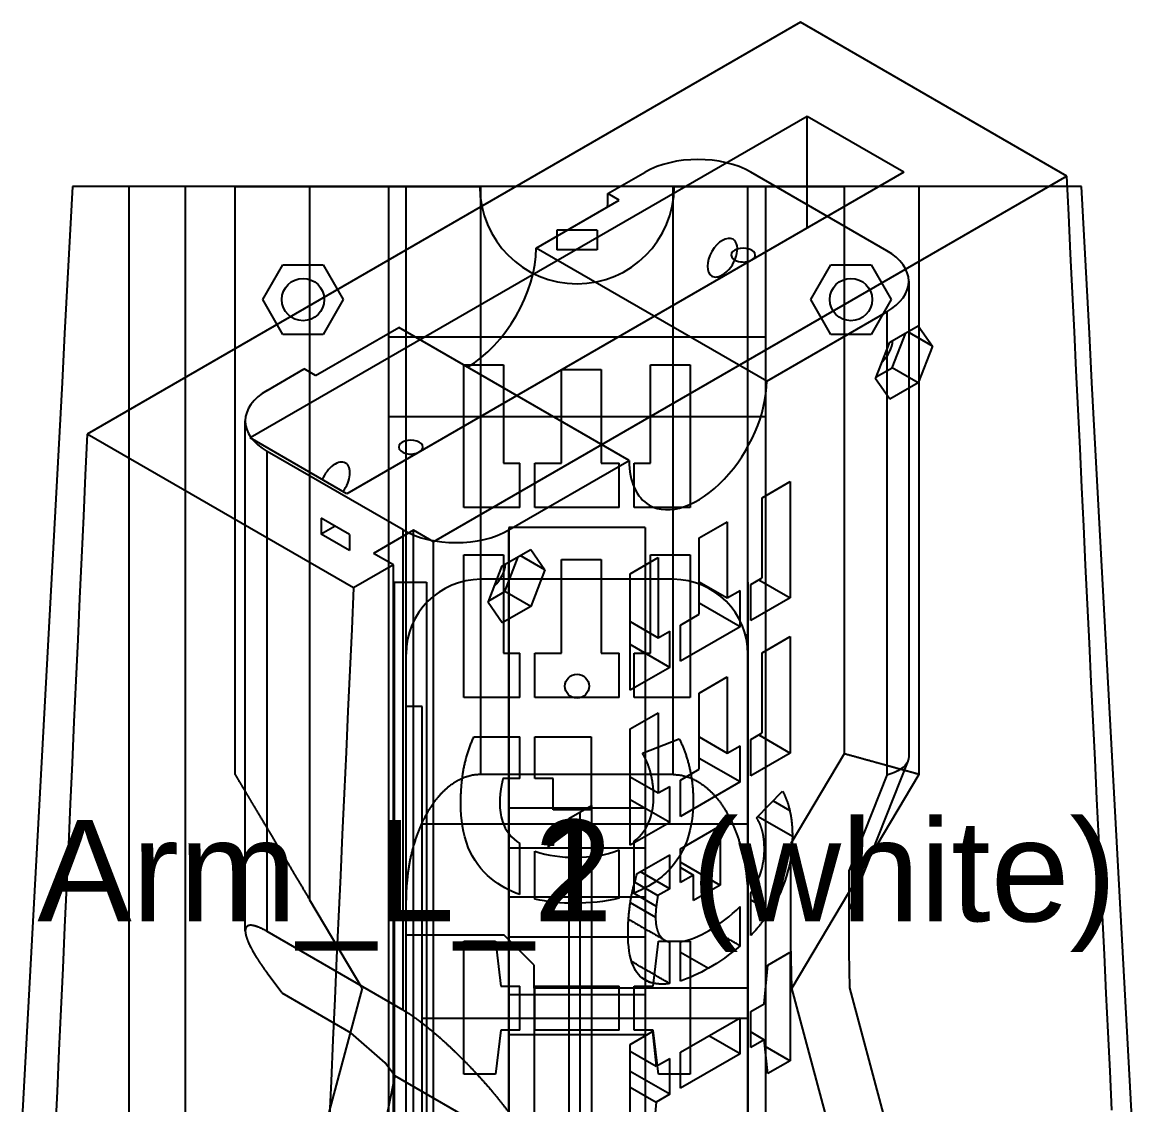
# Model space of a CAD drawing. Header units: millimetres. Extents: x 189.9 to 230.1, y 117.5 to 179.5.
# Drawn here: x 190.87 to 229.13, y 142.18 to 179.5 of the extents above; entities that cross this region are included whole.
import ezdxf
from ezdxf.enums import TextEntityAlignment as Align

# ---------------------------------------------------------------- set-up
doc = ezdxf.new("R2010")
doc.units = ezdxf.units.MM
for name, color, linetype in [('A_04_Arms_Left_Arm_L_1', 7, 'CONTINUOUS'), ('A_04_Arms_Left_Arm_L_2', 7, 'CONTINUOUS'), ('V_04_Arms_Left_Arm_L_1_0', 7, 'CONTINUOUS'), ('V_04_Arms_Left_Arm_L_1_1', 7, 'CONTINUOUS'), ('V_04_Arms_Left_Arm_L_1_2', 7, 'CONTINUOUS'), ('V_04_Arms_Left_Arm_L_1_3', 7, 'CONTINUOUS'), ('V_04_Arms_Left_Arm_L_2_0', 7, 'CONTINUOUS'), ('V_04_Arms_Left_Arm_L_2_1', 7, 'CONTINUOUS'), ('V_04_Arms_Left_Arm_L_2_2', 7, 'CONTINUOUS'), ('V_04_Arms_Left_Arm_L_2_3', 7, 'CONTINUOUS')]:
    doc.layers.add(name, color=color, linetype=linetype)
doc.styles.get("Standard").update_dxf_attribs({"font": 'arial.ttf'})

msp = doc.modelspace()

# ---------------------------------------------------------------- linework, layer by layer
at = {"layer": 'V_04_Arms_Left_Arm_L_1_0'}
for p, q in [((203.504, 173.833), (203.504, 172.144)), ((216.496, 173.833), (203.504, 173.833)), ((216.496, 173.833), (216.496, 172.144)), ((203.504, 172.144), (203.504, 170.456)), ((216.496, 172.144), (216.496, 170.456)), ((203.504, 170.456), (203.504, 168.767)), ((216.496, 170.456), (216.496, 168.767)), ((203.504, 168.767), (203.504, 167.078)), ((216.496, 168.767), (216.496, 167.078)), ((203.504, 167.078), (203.504, 165.389)), ((216.496, 167.078), (216.496, 165.389)), ((203.504, 165.389), (203.504, 163.7)), ((216.496, 165.389), (216.496, 163.7)), ((203.504, 163.7), (203.504, 162.011)), ((216.496, 163.7), (216.496, 162.011)), ((203.504, 162.011), (203.504, 160.322)), ((216.496, 162.011), (216.496, 160.322)), ((203.504, 160.322), (203.504, 158.633)), ((216.496, 160.322), (216.496, 158.633)), ((203.504, 158.633), (203.504, 156.944)), ((216.496, 158.633), (216.496, 156.944)), ((203.504, 156.944), (203.504, 155.256)), ((216.496, 156.944), (216.496, 155.256)), ((203.504, 155.256), (203.504, 153.567)), ((216.496, 155.256), (216.496, 153.567)), ((203.504, 153.567), (203.504, 151.878)), ((216.496, 153.567), (216.496, 151.878)), ((203.504, 151.878), (203.504, 150.189)), ((216.496, 151.878), (216.496, 150.189)), ((203.504, 150.189), (203.504, 148.5)), ((216.496, 150.189), (216.496, 148.5)), ((203.504, 148.5), (203.504, 146.811)), ((216.496, 148.5), (216.496, 146.811)), ((203.504, 146.811), (203.504, 145.122)), ((216.496, 146.811), (216.496, 145.122)), ((203.504, 145.122), (203.504, 143.433)), ((216.496, 145.122), (216.496, 143.433)), ((203.504, 143.433), (203.504, 141.744)), ((216.496, 143.433), (216.496, 141.744))]:
    msp.add_line(p, q, dxfattribs=at)
at = {"layer": 'V_04_Arms_Left_Arm_L_1_1'}
for p, q in [((216.496, 168.637), (203.504, 168.637)), ((203.504, 168.637), (203.504, 168.545)), ((203.504, 168.545), (203.504, 168.454)), ((203.504, 168.454), (203.504, 168.362)), ((203.504, 168.362), (203.504, 168.271)), ((216.496, 168.637), (216.496, 168.545)), ((216.496, 168.545), (216.496, 168.454)), ((216.496, 168.454), (216.496, 168.362)), ((216.496, 168.362), (216.496, 168.271)), ((203.504, 168.271), (203.504, 168.179)), ((203.504, 168.179), (203.504, 168.088)), ((203.504, 168.088), (203.504, 167.996)), ((203.504, 167.996), (203.504, 167.905)), ((216.496, 168.271), (216.496, 168.179)), ((216.496, 168.179), (216.496, 168.088)), ((216.496, 168.088), (216.496, 167.996)), ((216.496, 167.996), (216.496, 167.905)), ((203.504, 167.905), (203.504, 167.813)), ((203.504, 167.813), (203.504, 167.722)), ((203.504, 167.722), (203.504, 167.63)), ((203.504, 167.63), (203.504, 167.539)), ((216.496, 167.905), (216.496, 167.813)), ((216.496, 167.813), (216.496, 167.722)), ((216.496, 167.722), (216.496, 167.63)), ((216.496, 167.63), (216.496, 167.539)), ((203.504, 167.539), (203.504, 167.447)), ((203.504, 167.447), (203.504, 167.356)), ((203.504, 167.356), (203.504, 167.264)), ((203.504, 167.264), (203.504, 167.172)), ((216.496, 167.539), (216.496, 167.447)), ((216.496, 167.447), (216.496, 167.356)), ((216.496, 167.356), (216.496, 167.264)), ((216.496, 167.264), (216.496, 167.172)), ((203.504, 167.172), (203.504, 167.081)), ((203.504, 167.081), (203.504, 166.989)), ((203.504, 166.989), (203.504, 166.898)), ((203.504, 166.898), (203.504, 166.806)), ((216.496, 167.172), (216.496, 167.081)), ((216.496, 167.081), (216.496, 166.989)), ((216.496, 166.989), (216.496, 166.898)), ((216.496, 166.898), (216.496, 166.806)), ((203.504, 166.806), (203.504, 166.715)), ((203.504, 166.715), (203.504, 166.623)), ((203.504, 166.623), (203.504, 166.532)), ((203.504, 166.532), (203.504, 166.44)), ((203.504, 166.44), (203.504, 166.349)), ((216.496, 166.806), (216.496, 166.715)), ((216.496, 166.715), (216.496, 166.623)), ((216.496, 166.623), (216.496, 166.532)), ((216.496, 166.532), (216.496, 166.44)), ((216.496, 166.44), (216.496, 166.349)), ((203.504, 166.349), (203.504, 166.257)), ((203.504, 166.257), (203.504, 166.166)), ((203.504, 166.166), (203.504, 166.074)), ((203.504, 166.074), (203.504, 165.983)), ((216.496, 166.349), (216.496, 166.257)), ((216.496, 166.257), (216.496, 166.166)), ((216.496, 166.166), (216.496, 166.074)), ((216.496, 166.074), (216.496, 165.983)), ((203.504, 165.983), (203.504, 165.891)), ((203.504, 165.891), (203.504, 131.109)), ((216.496, 165.891), (203.504, 165.891)), ((216.496, 165.983), (216.496, 165.891)), ((216.496, 165.891), (216.496, 135.006)), ((212.355, 162.075), (207.645, 162.075)), ((207.645, 162.075), (207.645, 134.925)), ((212.355, 162.075), (212.355, 134.925)), ((212.355, 152.397), (207.645, 152.397)), ((207.645, 151.033), (212.355, 151.033)), ((212.355, 149.33), (207.645, 149.33)), ((207.645, 147.965), (212.355, 147.965)), ((212.355, 145.967), (207.645, 145.967)), ((207.645, 144.603), (212.355, 144.603))]:
    msp.add_line(p, q, dxfattribs=at)
at = {"layer": 'V_04_Arms_Left_Arm_L_1_2'}
for p, q in [((192.609, 173.833), (192.517, 172.144)), ((194.557, 173.833), (192.609, 173.833)), ((194.557, 123.167), (194.557, 173.833)), ((196.506, 173.833), (194.557, 173.833)), ((196.506, 126.691), (196.506, 173.833)), ((227.391, 173.833), (196.506, 173.833)), ((227.483, 172.144), (227.391, 173.833)), ((192.517, 172.144), (192.426, 170.456)), ((227.574, 170.456), (227.483, 172.144)), ((199.167, 169.936), (199.861, 171.138)), ((199.861, 171.138), (201.248, 171.138)), ((201.248, 171.138), (201.942, 169.936)), ((218.058, 169.936), (218.752, 171.138)), ((218.752, 171.138), (220.139, 171.138)), ((220.139, 171.138), (220.833, 169.936)), ((192.426, 170.456), (192.334, 168.767)), ((227.666, 168.767), (227.574, 170.456)), ((199.861, 168.734), (199.167, 169.936)), ((201.942, 169.936), (201.248, 168.734)), ((218.752, 168.734), (218.058, 169.936)), ((220.833, 169.936), (220.139, 168.734)), ((192.334, 168.767), (192.243, 167.078)), ((201.248, 168.734), (199.861, 168.734)), ((220.139, 168.734), (218.752, 168.734)), ((227.757, 167.078), (227.666, 168.767)), ((206.103, 167.684), (207.467, 167.684)), ((206.103, 162.772), (206.103, 167.684)), ((206.103, 165.632), (206.103, 167.684)), ((206.103, 167.684), (207.467, 167.684)), ((207.467, 167.684), (207.467, 164.3)), ((207.467, 167.684), (207.467, 165.632)), ((212.533, 167.684), (213.897, 167.684)), ((212.533, 164.3), (212.533, 167.684)), ((212.533, 165.632), (212.533, 167.684)), ((212.533, 167.684), (213.897, 167.684)), ((213.897, 167.684), (213.897, 162.772)), ((213.897, 167.684), (213.897, 165.632)), ((209.465, 167.52), (210.83, 167.52)), ((209.465, 164.3), (209.465, 167.52)), ((209.465, 165.632), (209.465, 167.52)), ((209.465, 167.52), (210.83, 167.52)), ((210.83, 167.52), (210.83, 164.3)), ((210.83, 167.52), (210.83, 165.632)), ((192.243, 167.078), (192.151, 165.389)), ((227.849, 165.389), (227.757, 167.078)), ((192.151, 165.389), (192.06, 163.7)), ((227.94, 163.7), (227.849, 165.389)), ((207.467, 164.3), (208.025, 164.3)), ((208.025, 162.772), (208.025, 164.3)), ((208.545, 164.3), (209.465, 164.3)), ((208.545, 162.772), (208.545, 164.3)), ((210.83, 164.3), (211.455, 164.3)), ((211.455, 162.772), (211.455, 164.3)), ((211.975, 164.3), (212.533, 164.3)), ((211.975, 162.772), (211.975, 164.3)), ((192.06, 163.7), (191.968, 162.011)), ((228.032, 162.011), (227.94, 163.7)), ((208.025, 162.772), (206.103, 162.772)), ((211.455, 162.772), (208.545, 162.772)), ((213.897, 162.772), (211.975, 162.772)), ((191.968, 162.011), (191.877, 160.322)), ((228.123, 160.322), (228.032, 162.011)), ((206.103, 161.134), (207.467, 161.134)), ((206.103, 156.221), (206.103, 161.134)), ((207.467, 161.134), (207.467, 157.749)), ((212.533, 161.134), (213.897, 161.134)), ((212.533, 157.749), (212.533, 161.134)), ((213.897, 161.134), (213.897, 156.221)), ((209.465, 160.97), (210.83, 160.97)), ((209.465, 157.749), (209.465, 160.97)), ((210.83, 160.97), (210.83, 157.749)), ((191.877, 160.322), (191.785, 158.633)), ((228.215, 158.633), (228.123, 160.322)), ((191.785, 158.633), (191.694, 156.944)), ((228.306, 156.944), (228.215, 158.633)), ((207.467, 157.749), (208.025, 157.749)), ((208.025, 156.221), (208.025, 157.749)), ((208.545, 157.749), (209.465, 157.749)), ((208.545, 156.221), (208.545, 157.749)), ((210.83, 157.749), (211.455, 157.749)), ((211.455, 156.221), (211.455, 157.749)), ((211.975, 157.749), (212.533, 157.749)), ((211.975, 156.221), (211.975, 157.749)), ((191.694, 156.944), (191.602, 155.256)), ((228.398, 155.256), (228.306, 156.944)), ((208.025, 156.221), (206.103, 156.221)), ((211.455, 156.221), (208.545, 156.221)), ((213.897, 156.221), (211.975, 156.221)), ((191.602, 155.256), (191.511, 153.567)), ((228.489, 153.567), (228.398, 155.256)), ((206.441, 154.857), (208.025, 154.857)), ((208.025, 153.426), (208.025, 154.857)), ((208.545, 154.857), (210.491, 154.857)), ((208.545, 153.426), (208.545, 154.857)), ((210.491, 154.857), (210.491, 152.345)), ((212.26, 154.3), (213.526, 154.791)), ((191.511, 153.567), (191.419, 151.878)), ((208.025, 153.426), (207.446, 153.426)), ((209.181, 153.426), (208.545, 153.426)), ((209.181, 152.345), (209.181, 153.426)), ((228.581, 151.878), (228.489, 153.567)), ((210.491, 152.345), (209.181, 152.345)), ((191.419, 151.878), (191.328, 150.189)), ((228.672, 150.189), (228.581, 151.878)), ((208.025, 149.424), (208.025, 151.18)), ((211.975, 149.476), (211.975, 151.264)), ((208.545, 149.269), (208.545, 150.921)), ((211.455, 149.305), (211.455, 150.964)), ((191.328, 150.189), (191.236, 148.5)), ((228.764, 148.5), (228.672, 150.189)), ((191.236, 148.5), (191.144, 146.811)), ((228.856, 146.811), (228.764, 148.5)), ((206.103, 147.815), (207.194, 147.815)), ((206.103, 143.23), (206.103, 147.815)), ((207.194, 147.815), (207.369, 146.265)), ((212.631, 146.265), (212.806, 147.815)), ((212.806, 147.815), (213.897, 147.815)), ((213.897, 147.815), (213.897, 143.23)), ((191.144, 146.811), (191.053, 145.122)), ((228.947, 145.122), (228.856, 146.811)), ((207.369, 146.265), (208.025, 146.265)), ((208.025, 144.747), (208.025, 146.265)), ((208.545, 146.265), (211.455, 146.265)), ((208.545, 144.747), (208.545, 146.265)), ((211.455, 144.747), (211.455, 146.265)), ((211.975, 146.265), (212.631, 146.265)), ((211.975, 144.747), (211.975, 146.265)), ((191.053, 145.122), (190.961, 143.433)), ((229.039, 143.433), (228.947, 145.122)), ((207.369, 144.747), (207.194, 143.23)), ((208.025, 144.747), (207.369, 144.747)), ((211.455, 144.747), (208.545, 144.747)), ((212.631, 144.747), (211.975, 144.747)), ((212.806, 143.23), (212.631, 144.747)), ((190.961, 143.433), (190.87, 141.744)), ((207.194, 143.23), (206.103, 143.23)), ((213.897, 143.23), (212.806, 143.23)), ((229.13, 141.744), (229.039, 143.433))]:
    msp.add_line(p, q, dxfattribs=at)
for centre in [(200.554, 169.936), (219.446, 169.936)]:
    msp.add_circle(centre, 0.731, dxfattribs=at)
for points, degree in [([(206.092, 153.743), (206.199, 154.318), (206.441, 154.857)], 2), ([(213.526, 154.791), (213.756, 154.323), (213.875, 153.808)], 2), ([(212.549, 153.579), (212.457, 153.96), (212.26, 154.3)], 2), ([(213.875, 153.808), (214.009, 153.239), (214.007, 152.651)], 2), ([(205.993, 152.542), (205.99, 153.15), (206.092, 153.743)], 2), ([(207.446, 153.426), (207.401, 153.227), (207.369, 153.022)], 2), ([(212.642, 152.815), (212.641, 153.202), (212.549, 153.579)], 2), ([(207.369, 153.022), (207.335, 152.805), (207.336, 152.575)], 2), ([(208.545, 150.921), (208.991, 150.761), (209.471, 150.708), (209.945, 150.708)], 3), ([(209.945, 150.708), (210.459, 150.709), (210.98, 150.768), (211.455, 150.964)], 3), ([(212.92, 150.037), (212.638, 149.8), (212.316, 149.613), (211.975, 149.476)], 3), ([(208.025, 149.424), (207.673, 149.554), (207.339, 149.736), (207.047, 149.971)], 3), ([(209.913, 149.125), (209.453, 149.125), (208.992, 149.165), (208.545, 149.269)], 3), ([(211.455, 149.305), (210.953, 149.174), (210.432, 149.125), (209.913, 149.125)], 3)]:
    msp.add_open_spline(points, degree=degree, dxfattribs=at)
for points, knots in [([(211.975, 151.264), (212.219, 151.454), (212.407, 151.714), (212.512, 152.005), (212.606, 152.263), (212.642, 152.54), (212.642, 152.815)], [0, 0, 0, 0, 0.530357, 0.530357, 0.530357, 1, 1, 1, 1]), ([(207.047, 149.971), (206.693, 150.252), (206.419, 150.63), (206.252, 151.05), (206.061, 151.521), (205.994, 152.035), (205.993, 152.542)], [0, 0, 0, 0, 0.471097, 0.471097, 0.471097, 1, 1, 1, 1]), ([(207.336, 152.575), (207.334, 152.359), (207.365, 152.148), (207.431, 151.944), (207.534, 151.631), (207.749, 151.36), (208.025, 151.18)], [0, 0, 0, 0, 0.392865, 0.392865, 0.392865, 1, 1, 1, 1]), ([(214.007, 152.651), (214.007, 152.192), (213.947, 151.73), (213.793, 151.298), (213.622, 150.809), (213.319, 150.368), (212.92, 150.037)], [0, 0, 0, 0, 0.469729, 0.469729, 0.469729, 1, 1, 1, 1])]:
    msp.add_open_spline(points, degree=3, knots=knots, dxfattribs=at)
at = {"layer": 'V_04_Arms_Left_Arm_L_1_3'}
for p, q in [((217.704, 179.497), (193.109, 165.297)), ((226.891, 174.193), (217.704, 179.497)), ((217.934, 176.248), (198.736, 165.164)), ((221.264, 174.326), (217.934, 176.248)), ((217.934, 172.403), (217.934, 176.248)), ((221.264, 174.326), (202.066, 163.242)), ((226.891, 174.193), (205.052, 161.584)), ((226.955, 172.851), (226.891, 174.193)), ((227.02, 171.51), (226.955, 172.851)), ((227.085, 170.168), (227.02, 171.51)), ((227.15, 168.827), (227.085, 170.168)), ((220.782, 168.465), (221.763, 169.032)), ((220.87, 167.585), (221.335, 168.784)), ((222.253, 168.334), (221.404, 168.824)), ((221.763, 169.032), (222.253, 168.334)), ((227.214, 167.485), (227.15, 168.827)), ((220.291, 167.201), (220.782, 168.465)), ((222.253, 168.334), (221.763, 167.069)), ((220.316, 167.266), (220.87, 167.585)), ((221.763, 167.069), (220.87, 167.585)), ((220.782, 166.503), (220.291, 167.201)), ((227.279, 166.143), (227.214, 167.485)), ((221.763, 167.069), (220.782, 166.503)), ((227.344, 164.802), (227.279, 166.143)), ((193.109, 165.297), (193.045, 163.881)), ((202.296, 159.993), (193.109, 165.297)), ((202.066, 163.242), (198.736, 165.164)), ((227.408, 163.46), (227.344, 164.802)), ((193.045, 163.881), (192.98, 162.464)), ((216.384, 163.106), (217.349, 163.664)), ((217.349, 163.664), (217.349, 159.652)), ((227.473, 162.119), (227.408, 163.46)), ((216.384, 160.343), (216.384, 163.106)), ((192.98, 162.464), (192.915, 161.048)), ((214.215, 161.72), (215.18, 162.277)), ((215.18, 162.277), (215.18, 159.648)), ((204.363, 161.982), (202.985, 161.187)), ((204.363, 123.49), (204.363, 161.982)), ((205.052, 161.584), (204.363, 161.982)), ((227.538, 160.777), (227.473, 162.119)), ((205.052, 123.092), (205.052, 161.584)), ((214.215, 159.091), (214.215, 161.72)), ((203.674, 160.789), (202.985, 161.187)), ((207.423, 160.753), (208.405, 161.319)), ((208.895, 160.621), (208.046, 161.112)), ((208.405, 161.319), (208.895, 160.621)), ((192.915, 161.048), (192.85, 159.632)), ((203.674, 160.789), (202.296, 159.993)), ((203.674, 119.42), (203.674, 160.789)), ((206.933, 159.488), (207.423, 160.753)), ((207.511, 159.873), (207.977, 161.072)), ((211.837, 160.481), (212.802, 161.038)), ((212.802, 161.038), (212.802, 158.275)), ((227.602, 159.435), (227.538, 160.777)), ((208.895, 160.621), (208.405, 159.357)), ((211.837, 156.47), (211.837, 160.481)), ((215.989, 160.115), (216.384, 160.343)), ((202.296, 159.993), (202.231, 158.577)), ((214.215, 160.205), (215.18, 159.648)), ((215.989, 158.867), (215.989, 160.115)), ((216.269, 160.276), (217.349, 159.652)), ((192.85, 159.632), (192.786, 158.215)), ((206.958, 159.553), (207.511, 159.873)), ((208.405, 159.357), (207.511, 159.873)), ((215.18, 159.648), (215.622, 159.903)), ((215.622, 158.655), (215.622, 159.903)), ((217.349, 159.652), (215.989, 158.867)), ((207.423, 158.79), (206.933, 159.488)), ((208.405, 159.357), (207.423, 158.79)), ((215.622, 158.655), (214.215, 159.468)), ((227.667, 158.094), (227.602, 159.435)), ((211.837, 158.832), (212.802, 158.275)), ((213.564, 158.715), (214.215, 159.091)), ((202.231, 158.577), (202.166, 157.161)), ((212.802, 158.275), (213.197, 158.503)), ((213.197, 157.255), (213.197, 158.503)), ((213.564, 157.467), (213.564, 158.715)), ((215.622, 158.655), (213.564, 157.467)), ((192.786, 158.215), (192.721, 156.799)), ((213.197, 157.255), (211.837, 158.04)), ((216.384, 157.758), (217.349, 158.315)), ((217.349, 158.315), (217.349, 154.304)), ((227.732, 156.752), (227.667, 158.094)), ((216.384, 154.995), (216.384, 157.758)), ((213.197, 157.255), (211.837, 156.47)), ((202.166, 157.161), (202.102, 155.744)), ((214.215, 156.372), (215.18, 156.929)), ((215.18, 156.929), (215.18, 154.299)), ((192.721, 156.799), (192.656, 155.383)), ((227.797, 155.411), (227.732, 156.752)), ((214.215, 153.742), (214.215, 156.372)), ((202.102, 155.744), (202.037, 154.328)), ((192.656, 155.383), (192.592, 153.966)), ((211.837, 155.133), (212.802, 155.69)), ((212.802, 155.69), (212.802, 152.927)), ((227.861, 154.069), (227.797, 155.411)), ((211.837, 151.122), (211.837, 155.133)), ((215.989, 154.767), (216.384, 154.995)), ((214.215, 154.856), (215.18, 154.299)), ((215.989, 153.519), (215.989, 154.767)), ((216.269, 154.928), (217.349, 154.304)), ((202.037, 154.328), (201.972, 152.912)), ((215.18, 154.299), (215.622, 154.555)), ((215.622, 153.307), (215.622, 154.555)), ((217.349, 154.304), (215.989, 153.519)), ((192.592, 153.966), (192.527, 152.55)), ((215.622, 153.307), (214.215, 154.119)), ((227.926, 152.727), (227.861, 154.069)), ((211.837, 153.484), (212.802, 152.927)), ((213.564, 153.367), (214.215, 153.742)), ((212.802, 152.927), (213.197, 153.154)), ((213.197, 151.907), (213.197, 153.154)), ((213.564, 152.119), (213.564, 153.367)), ((215.622, 153.307), (213.564, 152.119)), ((201.972, 152.912), (201.907, 151.495)), ((213.197, 151.907), (211.837, 152.692)), ((216.191, 152.067), (217.087, 152.985)), ((227.991, 151.386), (227.926, 152.727)), ((192.527, 152.55), (192.462, 151.134)), ((216.764, 152.654), (217.333, 152.325)), ((213.197, 151.907), (211.837, 151.122)), ((216.241, 152.118), (217.426, 151.434)), ((213.564, 151.005), (214.94, 151.799)), ((214.94, 151.799), (214.94, 149.749)), ((192.462, 151.134), (192.398, 149.717)), ((201.907, 151.495), (201.843, 150.079)), ((228.055, 150.044), (227.991, 151.386)), ((212.076, 150.146), (213.197, 150.792)), ((213.197, 149.625), (213.197, 150.792)), ((213.564, 149.837), (213.564, 151.005)), ((213.564, 150.543), (214.94, 149.749)), ((201.843, 150.079), (201.778, 148.663)), ((213.197, 149.625), (212.185, 150.209)), ((213.564, 150.356), (214.014, 150.096)), ((214.014, 150.096), (213.564, 149.837)), ((214.014, 149.214), (214.014, 150.096)), ((228.12, 148.702), (228.055, 150.044)), ((192.398, 149.717), (192.333, 148.301)), ((211.989, 149.848), (212.787, 149.388)), ((213.197, 149.625), (212.787, 149.388)), ((214.94, 149.749), (214.014, 149.214)), ((211.905, 149.505), (212.733, 149.027)), ((215.989, 148.011), (215.989, 149.472)), ((215.989, 149.241), (216.658, 148.855)), ((211.838, 149.151), (212.709, 148.648)), ((215.622, 147.66), (215.622, 149.015)), ((201.778, 148.663), (201.713, 147.246)), ((228.185, 147.361), (228.12, 148.702)), ((192.333, 148.301), (192.268, 146.885)), ((213.197, 146.357), (213.197, 147.79)), ((213.564, 146.443), (213.564, 147.792)), ((213.564, 147.442), (214.531, 146.883)), ((216.577, 146.994), (217.349, 147.44)), ((217.349, 147.44), (217.349, 143.696)), ((228.25, 146.019), (228.185, 147.361)), ((201.713, 147.246), (201.649, 145.83)), ((216.454, 145.658), (216.577, 146.994)), ((192.268, 146.885), (192.203, 145.468)), ((212.22, 146.569), (212.505, 146.404)), ((201.649, 145.83), (201.584, 144.414)), ((228.314, 144.678), (228.25, 146.019)), ((192.203, 145.468), (192.139, 144.052)), ((215.989, 145.39), (216.454, 145.658)), ((215.989, 144.151), (215.989, 145.39)), ((213.564, 143.989), (215.622, 145.177)), ((215.622, 143.938), (215.622, 145.177)), ((211.837, 144.258), (212.609, 144.704)), ((212.609, 144.704), (212.733, 143.509)), ((215.989, 144.687), (216.454, 144.419)), ((228.379, 143.336), (228.314, 144.678)), ((201.584, 144.414), (201.519, 142.997)), ((211.837, 140.514), (211.837, 144.258)), ((215.622, 143.938), (214.549, 144.558)), ((216.454, 144.419), (215.989, 144.151)), ((216.577, 143.251), (216.454, 144.419)), ((192.139, 144.052), (192.074, 142.636)), ((211.837, 144.026), (212.733, 143.509)), ((213.564, 142.75), (213.564, 143.989)), ((215.622, 143.938), (213.564, 142.75)), ((216.477, 144.2), (217.349, 143.696)), ((212.733, 143.509), (213.197, 143.777)), ((213.197, 142.538), (213.197, 143.777)), ((217.349, 143.696), (216.577, 143.251)), ((213.197, 142.538), (211.837, 143.323)), ((228.444, 141.994), (228.379, 143.336)), ((201.519, 142.997), (201.454, 141.581)), ((211.837, 142.787), (212.733, 142.27)), ((192.074, 142.636), (192.009, 141.219)), ((213.197, 142.538), (212.733, 142.27)), ((212.733, 142.27), (212.609, 140.96))]:
    msp.add_line(p, q, dxfattribs=at)
for centre, start_param, end_param in [((215.014, 171.38), 0, -3.141593), ((215.014, 171.38), -2.356194, 0), ((215.014, 171.38), -3.141593, -2.356194), ((220.379, 168.283), -2.079929, -0.869943), ((201.656, 163.668), 0, -4.486061), ((201.656, 163.668), -1.797125, 0), ((207.021, 160.57), -2.079929, -0.869943)]:
    msp.add_ellipse(centre, major_axis=(0.365, 0.633), ratio=0.57735, start_param=start_param, end_param=end_param, dxfattribs=at)
for points, degree in [([(217.087, 152.985), (217.249, 152.696), (217.333, 152.325)], 2), ([(217.333, 152.325), (217.428, 151.915), (217.426, 151.434)], 2), ([(216.396, 151.596), (216.33, 151.87), (216.191, 152.067)], 2), ([(216.461, 151.01), (216.461, 151.326), (216.396, 151.596)], 2), ([(211.83, 149.094), (211.906, 149.607), (212.076, 150.146)], 2), ([(212.787, 149.388), (212.756, 149.207), (212.733, 149.027)], 2), ([(211.76, 148.073), (211.757, 148.568), (211.83, 149.094)], 2), ([(212.733, 149.027), (212.709, 148.836), (212.709, 148.648)], 2), ([(214.554, 148.189), (214.918, 148.399), (215.286, 148.661), (215.622, 149.015)], 3), ([(216.658, 148.855), (216.355, 148.391), (215.989, 148.011)], 2), ([(211.776, 148.574), (213.023, 147.853)], 1), ([(213.564, 147.792), (213.88, 147.842), (214.219, 147.996), (214.554, 148.189)], 3), ([(215.622, 147.66), (214.629, 148.233)], 1), ([(213.023, 147.853), (213.103, 147.808), (213.197, 147.79)], 2), ([(215.622, 147.66), (215.267, 147.348), (214.898, 147.095), (214.531, 146.883)], 3), ([(213.197, 146.357), (211.884, 147.115)], 1), ([(214.531, 146.883), (214.206, 146.696), (213.881, 146.54), (213.564, 146.443)], 3), ([(212.505, 146.404), (212.426, 146.432), (212.354, 146.473)], 2), ([(213.197, 146.357), (212.819, 146.298), (212.505, 146.404)], 2)]:
    msp.add_open_spline(points, degree=degree, dxfattribs=at)
for points, degree, knots in [([(217.426, 151.434), (217.426, 151.059), (217.384, 150.658), (217.275, 150.241), (217.154, 149.772), (216.94, 149.288), (216.658, 148.855)], 3, [0, 0, 0, 0, 0.469729, 0.469729, 0.469729, 1, 1, 1, 1]), ([(215.989, 149.472), (216.163, 149.727), (216.295, 150.015), (216.369, 150.296), (216.433, 150.546), (216.464, 150.784), (216.461, 151.01)], 3, [0, 0, 0, 0, 0.530357, 0.530357, 0.530357, 1, 1, 1, 1]), ([(212.709, 148.648), (212.707, 148.382), (212.777, 148.172), (212.854, 147.953), (213.023, 147.853)], 2, [0, 0, 0, 0.3928654, 0.3928654, 0.8050744, 0.8050744, 0.8050744]), ([(212.354, 146.473), (212.175, 146.575), (212.036, 146.744), (211.943, 146.96), (211.808, 147.267), (211.76, 147.659), (211.76, 148.073)], 3, [0.0998408, 0.0998408, 0.0998408, 0.0998408, 0.4710966, 0.4710966, 0.4710966, 1, 1, 1, 1])]:
    msp.add_open_spline(points, degree=degree, knots=knots, dxfattribs=at)
at = {"layer": 'V_04_Arms_Left_Arm_L_2_0'}
for p, q in [((204.104, 149.233), (204.104, 173.833)), ((213.316, 173.833), (206.684, 173.833)), ((206.684, 153.567), (206.684, 173.833)), ((213.316, 153.567), (213.316, 173.833)), ((215.896, 149.233), (215.896, 173.833)), ((210.691, 172.332), (209.309, 172.332)), ((209.309, 172.332), (209.309, 171.65)), ((210.691, 172.332), (210.691, 171.65)), ((210.691, 171.65), (209.309, 171.65)), ((215.896, 160.199), (215.896, 146.197)), ((213.316, 153.567), (206.684, 153.567)), ((204.104, 148.039), (204.104, 149.233)), ((215.896, 146.197), (215.896, 149.233)), ((204.104, 148.039), (207.473, 148.039)), ((208.526, 146.986), (207.473, 148.039)), ((208.526, 146.197), (208.526, 146.986)), ((215.896, 146.197), (208.526, 146.197)), ((208.526, 146.197), (208.526, 140.056)), ((215.896, 146.197), (215.896, 140.056))]:
    msp.add_line(p, q, dxfattribs=at)
for points in [[(206.684, 173.833), (206.539, 173.833), (206.395, 173.833), (206.108, 173.833), (205.832, 173.833), (205.698, 173.833), (205.564, 173.833), (205.438, 173.833), (205.311, 173.833), (205.193, 173.833), (205.075, 173.833), (204.968, 173.833), (204.86, 173.833), (204.763, 173.833), (204.667, 173.833), (204.583, 173.833), (204.5, 173.833), (204.43, 173.833), (204.36, 173.833), (204.304, 173.833), (204.249, 173.833), (204.209, 173.833), (204.169, 173.833), (204.145, 173.833), (204.12, 173.833), (204.112, 173.833), (204.104, 173.833)], [(213.316, 173.833), (213.461, 173.833), (213.605, 173.833), (213.892, 173.833), (214.168, 173.833), (214.302, 173.833), (214.436, 173.833), (214.562, 173.833), (214.689, 173.833), (214.807, 173.833), (214.925, 173.833), (215.032, 173.833), (215.14, 173.833), (215.237, 173.833), (215.333, 173.833), (215.417, 173.833), (215.5, 173.833), (215.57, 173.833), (215.64, 173.833), (215.696, 173.833), (215.751, 173.833), (215.791, 173.833), (215.831, 173.833), (215.855, 173.833), (215.88, 173.833), (215.888, 173.833), (215.896, 173.833)]]:
    msp.add_open_spline(points, degree=2, knots=[0, 0, 0, 0.1122, 0.1122, 0.336599, 0.336599, 0.448799, 0.448799, 0.560999, 0.560999, 0.673198, 0.673198, 0.785398, 0.785398, 0.897598, 0.897598, 1.009798, 1.009798, 1.121997, 1.121997, 1.234197, 1.234197, 1.346397, 1.346397, 1.458597, 1.458597, 1.570796, 1.570796, 1.570796], dxfattribs=at)
for points in [[(206.684, 153.567), (206.395, 153.539), (206.11, 153.458), (205.832, 153.323), (205.564, 153.137), (205.311, 152.902), (205.075, 152.621), (204.86, 152.297), (204.667, 151.935), (204.5, 151.539), (204.36, 151.113), (204.249, 150.664), (204.169, 150.197), (204.12, 149.718), (204.104, 149.233)], [(213.316, 153.567), (213.605, 153.539), (213.89, 153.458), (214.168, 153.323), (214.436, 153.137), (214.689, 152.902), (214.925, 152.621), (215.14, 152.297), (215.333, 151.935), (215.5, 151.539), (215.64, 151.113), (215.751, 150.664), (215.831, 150.197), (215.88, 149.718), (215.896, 149.233)]]:
    msp.add_open_spline(points, degree=1, dxfattribs=at)
at = {"layer": 'V_04_Arms_Left_Arm_L_2_1'}
for p, q in [((213.316, 160.292), (206.684, 160.292)), ((215.896, 158.366), (215.812, 158.366)), ((215.896, 158.366), (215.896, 157.783)), ((204.104, 155.907), (204.104, 157.712)), ((215.896, 157.783), (215.895, 157.783)), ((215.896, 151.853), (215.896, 157.712)), ((204.657, 155.907), (204.104, 155.907)), ((204.657, 151.853), (204.657, 155.907)), ((215.896, 151.853), (204.657, 151.853)), ((215.896, 145.147), (204.657, 145.147)), ((204.657, 141.093), (204.657, 145.147)), ((215.896, 139.288), (215.896, 145.147))]:
    msp.add_line(p, q, dxfattribs=at)
msp.add_circle((210, 156.607), 0.415, dxfattribs=at)
for centre, start, end in [((206.684, 157.712), 90, 180), ((213.316, 157.712), 0, 90)]:
    msp.add_arc(centre, 2.579, start, end, dxfattribs=at)
for points in [[(204.104, 141.093), (204.104, 141.279), (204.104, 141.827), (204.104, 142.709), (204.104, 143.882), (204.104, 145.286), (204.104, 146.852), (204.104, 148.5), (204.104, 150.148), (204.104, 151.714), (204.104, 153.118), (204.104, 154.291), (204.104, 155.173), (204.104, 155.721), (204.104, 155.907)], [(204.657, 145.147), (204.657, 145.231), (204.657, 145.479), (204.657, 145.878), (204.657, 146.409), (204.657, 147.045), (204.657, 147.754), (204.657, 148.5), (204.657, 149.246), (204.657, 149.955), (204.657, 150.591), (204.657, 151.122), (204.657, 151.521), (204.657, 151.769), (204.657, 151.853)], [(215.896, 145.147), (215.896, 145.231), (215.896, 145.479), (215.896, 145.878), (215.896, 146.409), (215.896, 147.045), (215.896, 147.754), (215.896, 148.5), (215.896, 149.246), (215.896, 149.955), (215.896, 150.591), (215.896, 151.122), (215.896, 151.521), (215.896, 151.769), (215.896, 151.853)]]:
    msp.add_open_spline(points, degree=1, dxfattribs=at)
at = {"layer": 'V_04_Arms_Left_Arm_L_2_2'}
for p, q in [((198.208, 153.567), (198.208, 173.833)), ((200.788, 173.833), (206.647, 173.833)), ((200.788, 149.233), (200.788, 173.833)), ((213.353, 173.833), (219.212, 173.833)), ((219.212, 173.833), (219.212, 154.276)), ((221.792, 173.833), (221.792, 153.567)), ((203.7, 160.199), (203.7, 127.773)), ((203.7, 160.199), (204.806, 160.199)), ((204.806, 160.199), (204.806, 127.773)), ((219.212, 154.276), (217.37, 151.181)), ((221.792, 153.567), (217.405, 146.197)), ((217.37, 147.732), (217.37, 151.181)), ((202.595, 146.197), (200.788, 149.233)), ((217.405, 146.197), (217.37, 147.732)), ((202.595, 146.197), (200.949, 140.056)), ((219.051, 140.056), (217.405, 146.197))]:
    msp.add_line(p, q, dxfattribs=at)
msp.add_arc((210, 173.833), 3.353, 180, 0, dxfattribs=at)
for points in [[(198.208, 173.833), (198.217, 173.833), (198.225, 173.833), (198.249, 173.833), (198.273, 173.833), (198.313, 173.833), (198.353, 173.833), (198.409, 173.833), (198.464, 173.833), (198.534, 173.833), (198.604, 173.833), (198.688, 173.833), (198.771, 173.833), (198.868, 173.833), (198.964, 173.833), (199.072, 173.833), (199.18, 173.833), (199.298, 173.833), (199.416, 173.833), (199.542, 173.833), (199.669, 173.833), (199.802, 173.833), (199.936, 173.833), (200.075, 173.833), (200.214, 173.833), (200.498, 173.833), (200.788, 173.833)], [(221.792, 173.833), (221.783, 173.833), (221.775, 173.833), (221.751, 173.833), (221.727, 173.833), (221.687, 173.833), (221.647, 173.833), (221.591, 173.833), (221.536, 173.833), (221.466, 173.833), (221.396, 173.833), (221.312, 173.833), (221.229, 173.833), (221.132, 173.833), (221.036, 173.833), (220.928, 173.833), (220.82, 173.833), (220.702, 173.833), (220.584, 173.833), (220.458, 173.833), (220.331, 173.833), (220.198, 173.833), (220.064, 173.833), (219.925, 173.833), (219.786, 173.833), (219.502, 173.833), (219.212, 173.833)], [(221.792, 153.567), (221.783, 153.569), (221.775, 153.571), (221.751, 153.578), (221.727, 153.584), (221.687, 153.595), (221.647, 153.606), (221.591, 153.622), (221.536, 153.637), (221.466, 153.656), (221.396, 153.675), (221.312, 153.698), (221.229, 153.721), (221.132, 153.748), (221.036, 153.774), (220.928, 153.804), (220.82, 153.834), (220.702, 153.866), (220.584, 153.899), (220.458, 153.934), (220.331, 153.968), (220.198, 154.005), (220.064, 154.042), (219.925, 154.08), (219.786, 154.118), (219.502, 154.196), (219.212, 154.276)], [(198.208, 153.567), (198.217, 153.553), (198.225, 153.539), (198.249, 153.499), (198.273, 153.458), (198.313, 153.391), (198.353, 153.323), (198.409, 153.23), (198.464, 153.137), (198.534, 153.02), (198.604, 152.902), (198.688, 152.762), (198.771, 152.621), (198.868, 152.459), (198.964, 152.297), (199.072, 152.116), (199.18, 151.935), (199.298, 151.737), (199.416, 151.539), (199.542, 151.326), (199.669, 151.113), (199.802, 150.889), (199.936, 150.664), (200.075, 150.431), (200.214, 150.197), (200.498, 149.72), (200.788, 149.233)]]:
    msp.add_open_spline(points, degree=2, knots=[0, 0, 0, 0.1122, 0.1122, 0.224399, 0.224399, 0.336599, 0.336599, 0.448799, 0.448799, 0.560999, 0.560999, 0.673198, 0.673198, 0.785398, 0.785398, 0.897598, 0.897598, 1.009798, 1.009798, 1.121997, 1.121997, 1.234197, 1.234197, 1.346397, 1.346397, 1.570796, 1.570796, 1.570796], dxfattribs=at)
at = {"layer": 'V_04_Arms_Left_Arm_L_2_3'}
for p, q in [((211.068, 173.59), (212.345, 174.327)), ((220.683, 171.62), (215.993, 174.327)), ((208.593, 171.71), (211.459, 173.365)), ((211.459, 173.365), (211.068, 173.59)), ((216.54, 167.122), (208.593, 171.71)), ((221.438, 170.567), (221.438, 154.189)), ((216.54, 167.122), (220.683, 169.514)), ((220.683, 169.514), (220.683, 153.545)), ((200.985, 167.317), (203.851, 168.972)), ((211.798, 164.384), (203.851, 168.972)), ((199.317, 166.806), (200.594, 167.543)), ((200.985, 167.317), (200.594, 167.543)), ((198.562, 148.169), (198.562, 165.753)), ((204.007, 161.992), (199.317, 164.7)), ((199.317, 148.152), (199.317, 164.7)), ((207.655, 161.992), (211.798, 164.384)), ((202.151, 161.838), (201.174, 162.402)), ((201.174, 162.402), (201.174, 161.845)), ((201.656, 162.124), (201.174, 161.845)), ((202.151, 161.281), (201.174, 161.845)), ((204.007, 145.444), (204.007, 161.992)), ((207.655, 141.906), (207.655, 161.992)), ((202.151, 161.838), (202.151, 161.281)), ((221.407, 154.027), (219.38, 148.923)), ((220.683, 153.545), (219.38, 150.266)), ((209.714, 152.049), (210.496, 152.5)), ((210.496, 152.5), (210.496, 126.024)), ((209.714, 152.049), (209.714, 125.573)), ((210.105, 126.25), (210.105, 152.274)), ((219.38, 147.45), (219.38, 150.266)), ((204.007, 145.444), (199.317, 148.152)), ((219.405, 146.211), (219.38, 147.45)), ((199.819, 146.035), (199.317, 146.72)), ((220.569, 141.868), (219.405, 146.211)), ((199.819, 146.035), (202.201, 144.66)), ((203.389, 143.626), (202.201, 144.66)), ((203.722, 143.173), (203.389, 143.626)), ((203.722, 143.173), (202.558, 137.487)), ((208.933, 140.165), (203.722, 143.173))]:
    msp.add_line(p, q, dxfattribs=at)
for centre, major_axis, start_param, end_param in [((214.169, 173.274), (2.579, 0), 0.785398, 2.356194), ((205.831, 170.567), (-3.703, -6.414), 2.281498, 2.356194), ((206.222, 170.341), (-1.677, -2.904), 0.785398, 2.356194), ((215.732, 171.469), (0.415, 0), 0, 3.141593), ((215.732, 171.469), (0.415, 0), 3.141593, 5.497787), ((215.732, 171.469), (0.415, 0), 5.497787, 0), ((218.859, 170.567), (-2.579, 0), -3.141593, -2.356194), ((218.859, 170.567), (-2.579, 0), -3.926991, -3.141593), ((214.169, 165.753), (-1.677, -2.904), 0, 2.356194), ((201.141, 165.753), (-2.579, 0), -0.785398, 0), ((201.141, 165.753), (-2.579, 0), 0, -5.497787), ((204.268, 164.85), (0.415, 0), 0, 3.141593), ((204.268, 164.85), (0.415, 0), 3.141593, 5.497787), ((204.268, 164.85), (0.415, 0), 5.497787, 0), ((214.169, 165.753), (-1.677, -2.904), 5.497787, 0), ((205.831, 163.045), (2.579, 0), 3.926991, 5.497787)]:
    msp.add_ellipse(centre, major_axis=major_axis, ratio=0.57735, start_param=start_param, end_param=end_param, dxfattribs=at)
for points, degree in [([(221.438, 154.189), (221.438, 154.105), (221.407, 154.027)], 2), ([(221.407, 154.027), (221.324, 153.816), (221.067, 153.645), (220.683, 153.545)], 3), ([(199.317, 148.152), (199.218, 148.207), (199.124, 148.254), (199.037, 148.293), (198.957, 148.324), (198.883, 148.346), (198.817, 148.36), (198.758, 148.366), (198.706, 148.363), (198.662, 148.351), (198.626, 148.331), (198.598, 148.303), (198.578, 148.266), (198.566, 148.222), (198.562, 148.169)], 1), ([(204.007, 145.444), (204.223, 145.311), (204.459, 145.148), (204.712, 144.957), (204.979, 144.741), (205.257, 144.503), (205.542, 144.245), (205.831, 143.972), (206.12, 143.685), (206.405, 143.39), (206.683, 143.088), (206.95, 142.786), (207.203, 142.485), (207.439, 142.191), (207.655, 141.906)], 1)]:
    msp.add_open_spline(points, degree=degree, dxfattribs=at)
msp.add_open_spline([(198.562, 148.169), (198.564, 148.138), (198.566, 148.108), (198.572, 148.074), (198.578, 148.04), (198.588, 148.002), (198.598, 147.964), (198.612, 147.922), (198.626, 147.881), (198.644, 147.836), (198.662, 147.79), (198.684, 147.742), (198.706, 147.694), (198.732, 147.642), (198.758, 147.591), (198.788, 147.536), (198.817, 147.481), (198.85, 147.424), (198.883, 147.367), (198.92, 147.306), (198.957, 147.246), (198.997, 147.184), (199.037, 147.121), (199.081, 147.056), (199.124, 146.991), (199.216, 146.858), (199.317, 146.72)], degree=2, knots=[0.7853982, 0.7853982, 0.7853982, 0.841498, 0.841498, 0.8975979, 0.8975979, 0.9536978, 0.9536978, 1.0097977, 1.0097977, 1.0658975, 1.0658975, 1.1219974, 1.1219974, 1.1780973, 1.1780973, 1.2341971, 1.2341971, 1.290297, 1.290297, 1.3463969, 1.3463969, 1.4024967, 1.4024967, 1.4585966, 1.4585966, 1.5707963, 1.5707963, 1.5707963], dxfattribs=at)

# ---------------------------------------------------------------- texts
at = {"layer": 'A_04_Arms_Left_Arm_L_1'}
msp.add_text('Arm_L_1  (white)', height=3.5, dxfattribs=at).set_placement((210, 148.5), align=Align.CENTER)
at = {"layer": 'A_04_Arms_Left_Arm_L_2'}
msp.add_text('Arm_L_2  (white)', height=3.5, dxfattribs=at).set_placement((210, 148.5), align=Align.CENTER)

doc.saveas('drawing.dxf')
